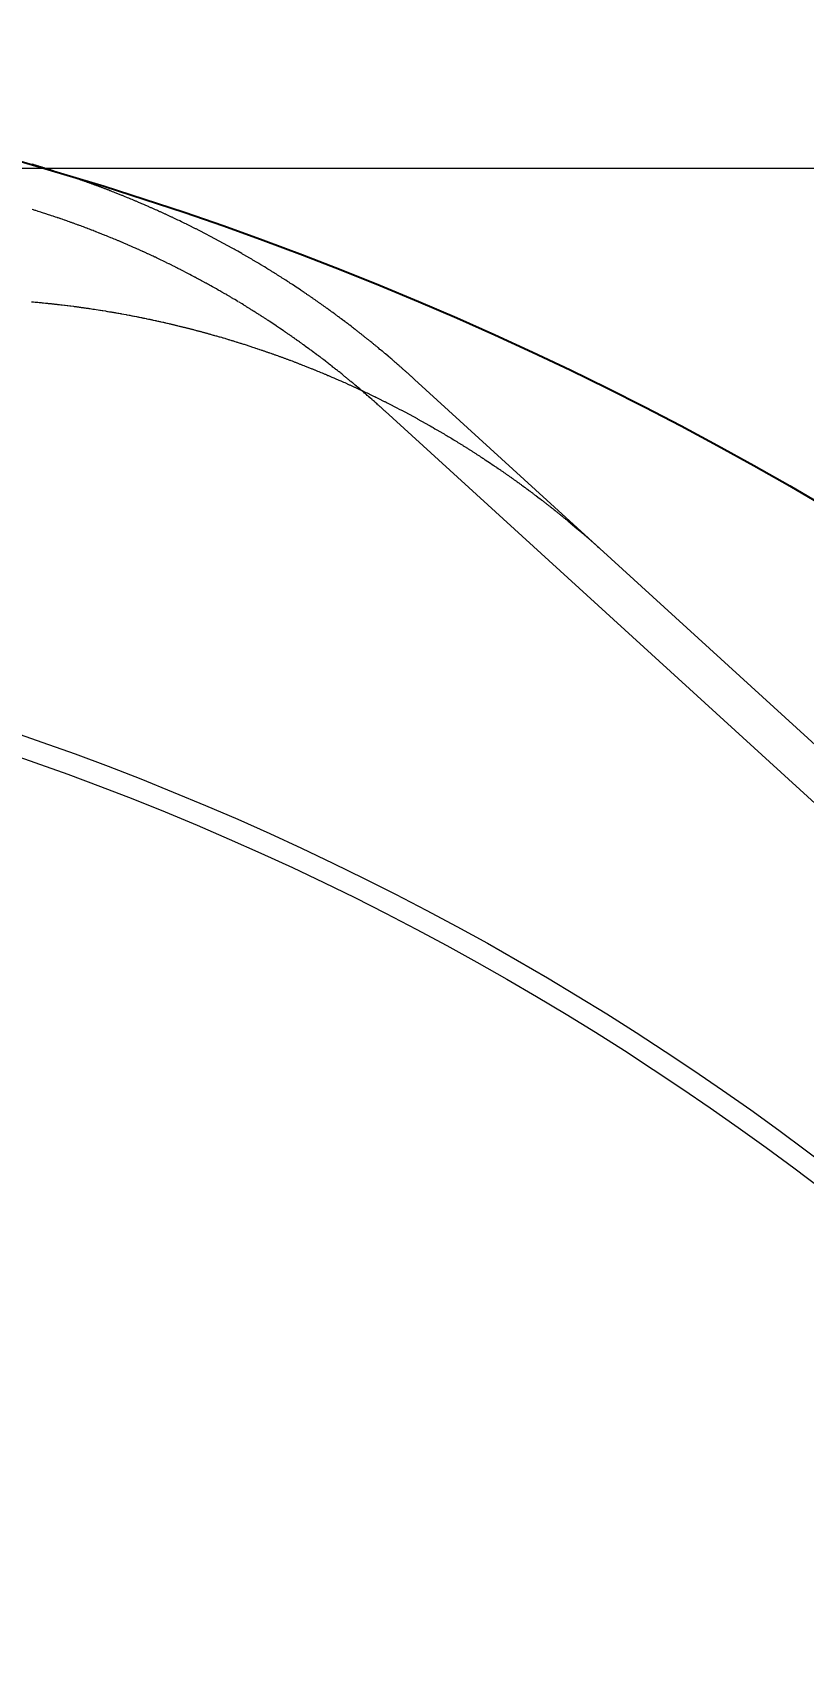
# Model space of a CAD drawing. Header units: millimetres. Extents: x 1403 to 2381, y 158 to 387.
# Drawn here: x 2276.76 to 2280.32, y 289.68 to 297.17 of the extents above; entities that cross this region are included whole.
import ezdxf
from ezdxf.lldxf.tags import DXFTag

# ---------------------------------------------------------------- set-up
doc = ezdxf.new("R2010")
doc.units = ezdxf.units.MM
doc.layers.get('0').update_dxf_attribs({"lineweight": 5})
doc.layers.get('Defpoints').update_dxf_attribs({"lineweight": 5})
doc.layers.add('COVER LENS', color=6, linetype='Continuous')
for name, color, linetype, lineweight in [('DIM', 3, 'Continuous', 5), ('Encap', 210, 'Continuous', 5), ('ITO', 2, 'Continuous', 5), ('lens', 6, 'Continuous', 13)]:
    doc.layers.add(name, color=color, linetype=linetype, lineweight=lineweight)
doc.styles.add('RD', font='ROMAND.shx', dxfattribs={"width": 0.8})
tags = doc.linetypes.add('CENTER', pattern=[0.6, 0.375, -0.075, 0.075, -0.075]).pattern_tags.tags
tags[10:11] = [DXFTag(74, 4), DXFTag(75, 0), DXFTag(340, '0'), DXFTag(46, 1.0), DXFTag(50, 0.0), DXFTag(44, 0.0), DXFTag(45, 0.0)]
tags[8:9] = [DXFTag(74, 4), DXFTag(75, 0), DXFTag(340, '0'), DXFTag(46, 1.0), DXFTag(50, 0.0), DXFTag(44, 0.0), DXFTag(45, 0.0)]
tags[6:7] = [DXFTag(74, 4), DXFTag(75, 0), DXFTag(340, '0'), DXFTag(46, 1.0), DXFTag(50, 0.0), DXFTag(44, 0.0), DXFTag(45, 0.0)]
tags[4:5] = [DXFTag(74, 4), DXFTag(75, 0), DXFTag(340, '0'), DXFTag(46, 1.0), DXFTag(50, 0.0), DXFTag(44, 0.0), DXFTag(45, 0.0)]
doc.dimstyles.new('DIM', dxfattribs={"dimtxt": 1.5, "dimasz": 0.8, "dimexe": 0, "dimexo": 0.5, "dimgap": 0.11, "dimtad": 0, "dimzin": 1, "dimdsep": 46, "dimtxsty": 'RD', "dimcen": 0, "dimclrd": 256, "dimclre": 256, "dimclrt": 256, "dimadec": 0, "dimazin": 0, "dimtm": 1e-09, "dimtfac": 1, "dimtofl": 0, "dimtmove": 0, "dimatfit": 3, "dimfxl": 1, "dimlwe": -1, "dimarcsym": 0})

# ---------------------------------------------------------------- blocks, each defined once
blk = doc.blocks.new('R104A3M-001-PNL-V01-C')
at = {"layer": 'Encap', "linetype": 'Continuous', "lineweight": 5}
blk.add_lwpolyline([(269.311, 329.9689), (269.3174, 329.9683), (269.3207, 329.9681), (269.3271, 329.9675), (269.3304, 329.9672), (269.3368, 329.9666), (269.3401, 329.9663), (269.3465, 329.9657), (269.3498, 329.9654), (269.3562, 329.9648), (269.3595, 329.9645), (269.3627, 329.9641), (269.366, 329.9638), (269.3756, 329.9629), (269.3789, 329.9625), (269.3853, 329.9619), (269.3886, 329.9615), (269.395, 329.9609), (269.3983, 329.9605), (269.4015, 329.9602), (269.4047, 329.9598), (269.408, 329.9595), (269.4112, 329.9591), (269.4144, 329.9588), (269.4177, 329.9584), (269.4209, 329.9581), (269.4241, 329.9577), (269.4273, 329.9574), (269.4306, 329.957), (269.4338, 329.9566), (269.437, 329.9563), (269.4403, 329.9559), (269.4467, 329.9551), (269.4499, 329.9548), (269.4532, 329.9544), (269.4628, 329.9532), (269.4661, 329.9528), (269.4757, 329.9516), (269.479, 329.9512), (269.4886, 329.95), (269.4919, 329.9496), (269.5047, 329.948), (269.508, 329.9476), (269.5112, 329.9471), (269.5176, 329.9463), (269.5209, 329.9458), (269.5273, 329.945), (269.5305, 329.9445), (269.5337, 329.9441), (269.537, 329.9437), (269.5402, 329.9432), (269.5434, 329.9428), (269.5466, 329.9423), (269.5498, 329.9419), (269.553, 329.9414), (269.5563, 329.941), (269.5595, 329.9405), (269.5627, 329.9401), (269.5691, 329.9391), (269.5723, 329.9387), (269.5756, 329.9382), (269.5788, 329.9377), (269.582, 329.9373), (269.5948, 329.9353), (269.598, 329.9349), (269.6013, 329.9344), (269.6269, 329.9304), (269.6302, 329.9299), (269.6366, 329.9289), (269.6398, 329.9283), (269.6526, 329.9263), (269.6558, 329.9257), (269.6622, 329.9247), (269.6654, 329.9241), (269.6718, 329.9231), (269.675, 329.9225), (269.6782, 329.922), (269.6814, 329.9214), (269.6847, 329.9209), (269.6879, 329.9203), (269.6911, 329.9198), (269.6943, 329.9192), (269.6975, 329.9187), (269.7007, 329.9181), (269.7039, 329.9176), (269.7103, 329.9164), (269.7135, 329.9159), (269.7199, 329.9147), (269.723, 329.9141), (269.7262, 329.9136), (269.7486, 329.9094), (269.7518, 329.9089), (269.7614, 329.9071), (269.7646, 329.9064), (269.7742, 329.9046), (269.7773, 329.904), (269.7837, 329.9028), (269.7869, 329.9021), (269.7965, 329.9003), (269.7997, 329.8996), (269.8029, 329.899), (269.806, 329.8984), (269.8092, 329.8977), (269.8156, 329.8965), (269.8188, 329.8958), (269.822, 329.8952), (269.8251, 329.8945), (269.8283, 329.8939), (269.8315, 329.8932), (269.8347, 329.8926), (269.8411, 329.8912), (269.8442, 329.8906), (269.8506, 329.8892), (269.8538, 329.8886), (269.857, 329.8879), (269.8601, 329.8872), (269.8633, 329.8865), (269.8665, 329.8859), (269.8697, 329.8852), (269.8728, 329.8845), (269.8824, 329.8824), (269.8855, 329.8817), (269.8887, 329.8811), (269.8951, 329.8797), (269.8982, 329.879), (269.9014, 329.8782), (269.9046, 329.8775), (269.9077, 329.8768), (269.9173, 329.8747), (269.9204, 329.874), (269.9236, 329.8733), (269.9268, 329.8725), (269.9299, 329.8718), (269.9363, 329.8704), (269.9394, 329.8696), (269.9458, 329.8682), (269.9489, 329.8674), (269.9521, 329.8667), (269.9552, 329.8659), (269.9584, 329.8652), (269.9616, 329.8644), (269.9647, 329.8637), (269.9679, 329.8629), (269.9711, 329.8622), (269.9742, 329.8614), (269.9774, 329.8607), (269.9805, 329.8599), (269.9837, 329.8591), (269.9868, 329.8584), (269.9932, 329.8568), (269.9963, 329.8561), (269.9995, 329.8553), (270.0026, 329.8545), (270.0058, 329.8537), (270.0089, 329.853), (270.0121, 329.8522), (270.0152, 329.8514), (270.0184, 329.8506), (270.0215, 329.8498), (270.0247, 329.849), (270.0278, 329.8482), (270.031, 329.8474), (270.0341, 329.8466), (270.0373, 329.8458), (270.0404, 329.845), (270.0436, 329.8442), (270.0467, 329.8434), (270.0499, 329.8426), (270.053, 329.8418), (270.0562, 329.841), (270.0593, 329.8401), (270.0625, 329.8393), (270.0687, 329.8377), (270.0719, 329.8368), (270.075, 329.836), (270.0782, 329.8352), (270.0813, 329.8343), (270.0844, 329.8335), (270.0876, 329.8327), (270.0907, 329.8318), (270.0939, 329.831), (270.097, 329.8301), (270.1001, 329.8293), (270.1033, 329.8284), (270.1064, 329.8276), (270.1095, 329.8267), (270.1127, 329.8259), (270.1158, 329.825), (270.1189, 329.8242), (270.1221, 329.8233), (270.1252, 329.8224), (270.1283, 329.8216), (270.1315, 329.8207), (270.1346, 329.8198), (270.1377, 329.819), (270.1409, 329.8181), (270.1502, 329.8154), (270.1534, 329.8145), (270.1565, 329.8137), (270.1627, 329.8119), (270.1659, 329.811), (270.1783, 329.8074), (270.1815, 329.8065), (270.1877, 329.8047), (270.1908, 329.8037), (270.1939, 329.8028), (270.1971, 329.8019), (270.2033, 329.8001), (270.2064, 329.7991), (270.2157, 329.7964), (270.2189, 329.7954), (270.222, 329.7945), (270.2251, 329.7935), (270.2313, 329.7917), (270.2344, 329.7907), (270.2375, 329.7898), (270.2406, 329.7888), (270.2437, 329.7879), (270.2468, 329.7869), (270.2499, 329.786), (270.2561, 329.784), (270.2592, 329.7831), (270.2623, 329.7821), (270.2655, 329.7812), (270.2748, 329.7782), (270.2779, 329.7773), (270.2809, 329.7763), (270.2902, 329.7733), (270.2933, 329.7724), (270.3243, 329.7624), (270.3273, 329.7613), (270.3428, 329.7563), (270.3458, 329.7552), (270.352, 329.7532), (270.3551, 329.7521), (270.3613, 329.7501), (270.3643, 329.749), (270.3705, 329.747), (270.3736, 329.7459), (270.3766, 329.7449), (270.3797, 329.7438), (270.3828, 329.7428), (270.3859, 329.7417), (270.3889, 329.7407), (270.3951, 329.7385), (270.3981, 329.7375), (270.4043, 329.7353), (270.4074, 329.7343), (270.4104, 329.7332), (270.4166, 329.731), (270.4196, 329.73), (270.4227, 329.7289), (270.4257, 329.7278), (270.4319, 329.7256), (270.4349, 329.7245), (270.438, 329.7235), (270.441, 329.7224), (270.4472, 329.7202), (270.4502, 329.7191), (270.4533, 329.718), (270.4563, 329.7169), (270.4594, 329.7158), (270.4624, 329.7146), (270.4655, 329.7135), (270.4685, 329.7124), (270.4716, 329.7113), (270.4746, 329.7102), (270.4777, 329.7091), (270.4807, 329.7079), (270.4838, 329.7068), (270.4868, 329.7057), (270.4899, 329.7046), (270.4929, 329.7034), (270.496, 329.7023), (270.499, 329.7012), (270.5021, 329.7), (270.5051, 329.6989), (270.5082, 329.6977), (270.5142, 329.6955), (270.5173, 329.6943), (270.5203, 329.6932), (270.5233, 329.692), (270.5264, 329.6908), (270.5294, 329.6897), (270.5325, 329.6885), (270.5355, 329.6874), (270.5385, 329.6862), (270.5416, 329.685), (270.5446, 329.6839), (270.5506, 329.6815), (270.5537, 329.6803), (270.5567, 329.6792), (270.5597, 329.678), (270.5628, 329.6768), (270.5688, 329.6744), (270.5718, 329.6733), (270.5749, 329.6721), (270.5869, 329.6673), (270.59, 329.6661), (270.602, 329.6613), (270.605, 329.66), (270.6081, 329.6588), (270.6171, 329.6552), (270.6201, 329.6539), (270.6291, 329.6503), (270.6321, 329.649), (270.6381, 329.6466), (270.6411, 329.6453), (270.6441, 329.6441), (270.6471, 329.6428), (270.6531, 329.6404), (270.6561, 329.6391), (270.6591, 329.6379), (270.6651, 329.6353), (270.6681, 329.6341), (270.6711, 329.6328), (270.6741, 329.6316), (270.6801, 329.629), (270.6831, 329.6278), (270.6921, 329.6239), (270.6951, 329.6227), (270.698, 329.6214), (270.707, 329.6175), (270.71, 329.6163), (270.713, 329.615), (270.7159, 329.6137), (270.7279, 329.6085), (270.7308, 329.6072), (270.7398, 329.6033), (270.7427, 329.6019), (270.7487, 329.5993), (270.7516, 329.598), (270.7576, 329.5954), (270.7605, 329.594), (270.7665, 329.5914), (270.7694, 329.59), (270.7754, 329.5874), (270.7783, 329.586), (270.7813, 329.5847), (270.7842, 329.5834), (270.7872, 329.582), (270.7902, 329.5807), (270.7931, 329.5793), (270.7961, 329.578), (270.799, 329.5766), (270.802, 329.5753), (270.8049, 329.5739), (270.8079, 329.5726), (270.8108, 329.5712), (270.8138, 329.5698), (270.8167, 329.5685), (270.8197, 329.5671), (270.8226, 329.5657), (270.8256, 329.5644), (270.8285, 329.563), (270.8315, 329.5616), (270.8344, 329.5602), (270.8373, 329.5589), (270.8403, 329.5575), (270.8432, 329.5561), (270.8462, 329.5547), (270.852, 329.5519), (270.855, 329.5505), (270.8608, 329.5477), (270.8638, 329.5463), (270.8696, 329.5435), (270.8726, 329.5421), (270.8813, 329.5379), (270.8843, 329.5365), (270.8901, 329.5337), (270.893, 329.5322), (270.896, 329.5308), (270.9018, 329.528), (270.9047, 329.5265), (270.9076, 329.5251), (270.9106, 329.5237), (270.9135, 329.5222), (270.9193, 329.5194), (270.9222, 329.5179), (270.9251, 329.5165), (270.928, 329.515), (270.9309, 329.5136), (270.9338, 329.5121), (270.9367, 329.5107), (270.9397, 329.5092), (270.9426, 329.5078), (270.9455, 329.5063), (270.9484, 329.5049), (270.9542, 329.5019), (270.9571, 329.5005), (270.9658, 329.496), (270.9687, 329.4946), (270.9715, 329.4931), (270.9773, 329.4901), (270.9802, 329.4887), (270.9947, 329.4812), (270.9975, 329.4797), (271.0091, 329.4737), (271.0119, 329.4722), (271.0235, 329.4662), (271.0263, 329.4646), (271.0321, 329.4616), (271.0349, 329.4601), (271.0378, 329.4586), (271.0407, 329.457), (271.0435, 329.4555), (271.0464, 329.454), (271.0493, 329.4524), (271.0521, 329.4509), (271.055, 329.4494), (271.0579, 329.4478), (271.0607, 329.4463), (271.0636, 329.4447), (271.0664, 329.4432), (271.0693, 329.4417), (271.0722, 329.4401), (271.075, 329.4386), (271.0779, 329.437), (271.0807, 329.4354), (271.0836, 329.4339), (271.0864, 329.4323), (271.0893, 329.4308), (271.0921, 329.4292), (271.095, 329.4276), (271.0978, 329.4261), (271.1006, 329.4245), (271.1035, 329.4229), (271.1063, 329.4213), (271.1092, 329.4198), (271.112, 329.4182), (271.1149, 329.4166), (271.1205, 329.4134), (271.1234, 329.4119), (271.129, 329.4087), (271.1319, 329.4071), (271.1375, 329.4039), (271.1404, 329.4023), (271.1488, 329.3975), (271.1517, 329.3959), (271.1601, 329.3911), (271.1629, 329.3894), (271.1658, 329.3878), (271.1742, 329.383), (271.177, 329.3813), (271.1826, 329.3781), (271.1854, 329.3764), (271.1883, 329.3748), (271.1911, 329.3732), (271.1939, 329.3715), (271.1995, 329.3683), (271.2023, 329.3666), (271.2051, 329.365), (271.2079, 329.3633), (271.2107, 329.3617), (271.2135, 329.36), (271.2163, 329.3584), (271.2191, 329.3567), (271.2219, 329.3551), (271.2275, 329.3517), (271.2302, 329.3501), (271.2358, 329.3467), (271.2386, 329.3451), (271.247, 329.34), (271.2497, 329.3384), (271.2609, 329.3316), (271.2636, 329.33), (271.272, 329.3249), (271.2747, 329.3232), (271.2803, 329.3198), (271.283, 329.3181), (271.2886, 329.3147), (271.2913, 329.313), (271.2941, 329.3113), (271.2969, 329.3095), (271.2996, 329.3078), (271.3024, 329.3061), (271.3051, 329.3044), (271.3107, 329.301), (271.3134, 329.2992), (271.3162, 329.2975), (271.3189, 329.2958), (271.3217, 329.2941), (271.3244, 329.2923), (271.3272, 329.2906), (271.3299, 329.2889), (271.3326, 329.2871), (271.3354, 329.2854), (271.3381, 329.2836), (271.3409, 329.2819), (271.3436, 329.2801), (271.3464, 329.2784), (271.3491, 329.2766), (271.3518, 329.2749), (271.3546, 329.2731), (271.3573, 329.2714), (271.36, 329.2696), (271.3628, 329.2679), (271.3682, 329.2643), (271.371, 329.2626), (271.3764, 329.259), (271.3791, 329.2573), (271.3818, 329.2555), (271.3846, 329.2537), (271.3873, 329.2519), (271.39, 329.2502), (271.3954, 329.2466), (271.3982, 329.2448), (271.4036, 329.2412), (271.4063, 329.2395), (271.4306, 329.2233), (271.4333, 329.2214), (271.4468, 329.2124), (271.4495, 329.2105), (271.4576, 329.2051), (271.4602, 329.2032), (271.4656, 329.1996), (271.4683, 329.1977), (271.471, 329.1959), (271.4736, 329.1941), (271.4763, 329.1922), (271.479, 329.1904), (271.4817, 329.1885), (271.4843, 329.1867), (271.487, 329.1848), (271.4897, 329.183), (271.4924, 329.1811), (271.495, 329.1793), (271.4977, 329.1774), (271.5004, 329.1756), (271.503, 329.1737), (271.5057, 329.1718), (271.5083, 329.17), (271.5137, 329.1662), (271.5163, 329.1644), (271.519, 329.1625), (271.5216, 329.1606), (271.5243, 329.1587), (271.5269, 329.1569), (271.5296, 329.155), (271.5322, 329.1531), (271.5349, 329.1512), (271.5375, 329.1493), (271.5402, 329.1474), (271.5428, 329.1456), (271.5454, 329.1437), (271.5481, 329.1418), (271.5507, 329.1399), (271.5534, 329.138), (271.5586, 329.1342), (271.5613, 329.1323), (271.5665, 329.1285), (271.5692, 329.1266), (271.5718, 329.1247), (271.5744, 329.1227), (271.577, 329.1208), (271.5797, 329.1189), (271.5875, 329.1132), (271.5902, 329.1112), (271.5954, 329.1074), (271.598, 329.1054), (271.6032, 329.1016), (271.6058, 329.0996), (271.611, 329.0958), (271.6137, 329.0938), (271.6163, 329.0919), (271.6189, 329.0899), (271.6241, 329.0861), (271.6267, 329.0841), (271.6293, 329.0822), (271.6345, 329.0782), (271.637, 329.0763), (271.6396, 329.0743), (271.6422, 329.0724), (271.6474, 329.0684), (271.65, 329.0665), (271.6552, 329.0625), (271.6577, 329.0606), (271.6655, 329.0546), (271.6681, 329.0527), (271.6706, 329.0507), (271.6758, 329.0467), (271.6783, 329.0447), (271.6835, 329.0407), (271.686, 329.0387), (271.6886, 329.0367), (271.6912, 329.0348), (271.6937, 329.0328), (271.6989, 329.0288), (271.7014, 329.0267), (271.704, 329.0247), (271.7065, 329.0227), (271.7091, 329.0207), (271.7116, 329.0187), (271.7142, 329.0167), (271.7167, 329.0147), (271.7193, 329.0127), (271.7218, 329.0106), (271.7244, 329.0086), (271.7294, 329.0046), (271.732, 329.0026), (271.7345, 329.0005), (271.7371, 328.9985), (271.7396, 328.9965), (271.7421, 328.9944), (271.7447, 328.9924), (271.7472, 328.9904), (271.7497, 328.9883), (271.7523, 328.9863), (271.7548, 328.9842), (271.7598, 328.9802), (271.7624, 328.9781), (271.7649, 328.9761), (271.7674, 328.974), (271.7699, 328.972), (271.7749, 328.9678), (271.7775, 328.9658), (271.78, 328.9637), (271.7825, 328.9617), (271.7875, 328.9575), (271.79, 328.9555), (271.7975, 328.9492), (271.8, 328.9472), (271.8075, 328.9409), (271.81, 328.9389), (271.82, 328.9305), (271.8224, 328.9284), (271.8349, 328.9179), (271.8373, 328.9158), (271.8448, 328.9095), (271.8472, 328.9074), (271.8522, 328.9032), (271.8546, 328.9011), (271.8571, 328.8989), (271.8596, 328.8968), (271.862, 328.8947), (271.8645, 328.8926), (271.8669, 328.8905), (271.8694, 328.8883), (271.8719, 328.8862), (271.8743, 328.8841), (271.8768, 328.882), (271.8792, 328.8798), (271.8817, 328.8777), (271.8841, 328.8756), (271.8866, 328.8734), (271.889, 328.8713), (271.8914, 328.8691), (271.8939, 328.867), (271.8963, 328.8648), (271.8988, 328.8627), (271.9012, 328.8606), (271.9036, 328.8584), (271.9061, 328.8563), (271.9109, 328.8519), (271.9134, 328.8498), (271.9158, 328.8476), (271.9182, 328.8455), (271.9207, 328.8433), (271.9231, 328.8411), (271.9255, 328.839), (271.9303, 328.8346), (271.9328, 328.8325), (271.94, 328.8259)], dxfattribs=at)
at = {"layer": 'Encap', "linetype": 'CENTER', "lineweight": 5}
blk.add_circle((264.9483, 315.4122), 13.175, dxfattribs=at)
at = {"layer": 'ITO', "linetype": 'Continuous', "lineweight": 5}
blk.add_lwpolyline([(274.8005, 326.2178), (271.0795, 329.6107), (271.0771, 329.6129), (271.0747, 329.615), (271.0651, 329.6238), (271.0627, 329.6259), (271.0555, 329.6325), (271.053, 329.6346), (271.0482, 329.639), (271.0458, 329.6411), (271.0434, 329.6433), (271.0409, 329.6455), (271.0385, 329.6476), (271.0361, 329.6498), (271.0336, 329.6519), (271.0288, 329.6563), (271.0263, 329.6584), (271.0239, 329.6606), (271.0215, 329.6627), (271.019, 329.6648), (271.0166, 329.667), (271.0141, 329.6691), (271.0117, 329.6713), (271.0093, 329.6734), (271.0068, 329.6756), (271.0044, 329.6777), (271.0019, 329.6798), (270.9995, 329.682), (270.997, 329.6841), (270.9946, 329.6862), (270.9921, 329.6883), (270.9896, 329.6905), (270.9872, 329.6926), (270.9847, 329.6947), (270.9823, 329.6968), (270.9798, 329.6989), (270.9773, 329.7011), (270.9749, 329.7032), (270.9699, 329.7074), (270.9675, 329.7095), (270.96, 329.7158), (270.9576, 329.7179), (270.9451, 329.7284), (270.9427, 329.7305), (270.9327, 329.7389), (270.9302, 329.7409), (270.9227, 329.7472), (270.9202, 329.7492), (270.9127, 329.7555), (270.9102, 329.7575), (270.9052, 329.7617), (270.9027, 329.7637), (270.9002, 329.7658), (270.8976, 329.7678), (270.8926, 329.772), (270.8901, 329.774), (270.8876, 329.7761), (270.8851, 329.7781), (270.8825, 329.7802), (270.8775, 329.7842), (270.875, 329.7863), (270.8724, 329.7883), (270.8699, 329.7904), (270.8674, 329.7924), (270.8648, 329.7944), (270.8623, 329.7965), (270.8598, 329.7985), (270.8572, 329.8005), (270.8547, 329.8026), (270.8521, 329.8046), (270.8471, 329.8086), (270.8445, 329.8106), (270.842, 329.8127), (270.8394, 329.8147), (270.8369, 329.8167), (270.8343, 329.8187), (270.8318, 329.8207), (270.8292, 329.8227), (270.8267, 329.8247), (270.8241, 329.8267), (270.8216, 329.8288), (270.8164, 329.8328), (270.8139, 329.8348), (270.8113, 329.8367), (270.8087, 329.8387), (270.8062, 329.8407), (270.801, 329.8447), (270.7985, 329.8467), (270.7933, 329.8507), (270.7908, 329.8527), (270.7882, 329.8546), (270.7804, 329.8606), (270.7779, 329.8625), (270.7727, 329.8665), (270.7701, 329.8684), (270.7649, 329.8724), (270.7623, 329.8743), (270.7597, 329.8763), (270.7572, 329.8782), (270.752, 329.8822), (270.7494, 329.8841), (270.7468, 329.8861), (270.7416, 329.8899), (270.739, 329.8919), (270.7364, 329.8938), (270.7337, 329.8958), (270.7285, 329.8996), (270.7259, 329.9016), (270.7207, 329.9054), (270.7181, 329.9074), (270.7129, 329.9112), (270.7102, 329.9132), (270.7024, 329.9189), (270.6997, 329.9208), (270.6971, 329.9227), (270.6945, 329.9247), (270.6919, 329.9266), (270.6892, 329.9285), (270.684, 329.9323), (270.6813, 329.9342), (270.6761, 329.938), (270.6734, 329.9399), (270.6708, 329.9418), (270.6681, 329.9437), (270.6655, 329.9456), (270.6629, 329.9474), (270.6602, 329.9493), (270.6576, 329.9512), (270.6549, 329.9531), (270.6523, 329.955), (270.6496, 329.9569), (270.647, 329.9587), (270.6443, 329.9606), (270.6417, 329.9625), (270.639, 329.9644), (270.6364, 329.9662), (270.631, 329.97), (270.6284, 329.9718), (270.6257, 329.9737), (270.6231, 329.9756), (270.6204, 329.9774), (270.6177, 329.9793), (270.6151, 329.9811), (270.6124, 329.983), (270.6097, 329.9848), (270.607, 329.9867), (270.6044, 329.9885), (270.6017, 329.9904), (270.599, 329.9922), (270.5963, 329.9941), (270.5937, 329.9959), (270.591, 329.9977), (270.5883, 329.9996), (270.5829, 330.0032), (270.5803, 330.0051), (270.5722, 330.0105), (270.5695, 330.0124), (270.556, 330.0214), (270.5533, 330.0233), (270.529, 330.0395), (270.5263, 330.0412), (270.5209, 330.0448), (270.5181, 330.0466), (270.5127, 330.0502), (270.51, 330.0519), (270.5073, 330.0537), (270.5045, 330.0555), (270.5018, 330.0573), (270.4991, 330.059), (270.4937, 330.0626), (270.4909, 330.0643), (270.4855, 330.0679), (270.4827, 330.0696), (270.48, 330.0714), (270.4773, 330.0731), (270.4745, 330.0749), (270.4718, 330.0766), (270.4691, 330.0784), (270.4663, 330.0801), (270.4636, 330.0819), (270.4608, 330.0836), (270.4581, 330.0854), (270.4553, 330.0871), (270.4526, 330.0889), (270.4499, 330.0906), (270.4471, 330.0923), (270.4444, 330.0941), (270.4416, 330.0958), (270.4389, 330.0975), (270.4361, 330.0992), (270.4334, 330.101), (270.4278, 330.1044), (270.4251, 330.1061), (270.4223, 330.1078), (270.4196, 330.1095), (270.4168, 330.1113), (270.414, 330.113), (270.4113, 330.1147), (270.4057, 330.1181), (270.403, 330.1198), (270.3974, 330.1232), (270.3947, 330.1249), (270.3863, 330.13), (270.3836, 330.1316), (270.3724, 330.1384), (270.3697, 330.14), (270.3613, 330.1451), (270.3585, 330.1467), (270.3529, 330.1501), (270.3502, 330.1517), (270.3446, 330.1551), (270.3418, 330.1567), (270.339, 330.1584), (270.3362, 330.16), (270.3334, 330.1617), (270.3306, 330.1633), (270.3278, 330.165), (270.325, 330.1666), (270.3222, 330.1683), (270.3166, 330.1715), (270.3138, 330.1732), (270.311, 330.1748), (270.3081, 330.1764), (270.3053, 330.1781), (270.2997, 330.1813), (270.2969, 330.183), (270.2885, 330.1878), (270.2856, 330.1894), (270.2828, 330.1911), (270.2744, 330.1959), (270.2715, 330.1975), (270.2631, 330.2023), (270.2602, 330.2039), (270.2546, 330.2071), (270.2517, 330.2087), (270.2461, 330.2119), (270.2432, 330.2134), (270.2376, 330.2166), (270.2347, 330.2182), (270.2319, 330.2198), (270.229, 330.2213), (270.2262, 330.2229), (270.2233, 330.2245), (270.2205, 330.2261), (270.2177, 330.2276), (270.2148, 330.2292), (270.212, 330.2308), (270.2091, 330.2323), (270.2063, 330.2339), (270.2034, 330.2354), (270.2006, 330.237), (270.1977, 330.2386), (270.1949, 330.2401), (270.192, 330.2417), (270.1891, 330.2432), (270.1863, 330.2447), (270.1834, 330.2463), (270.1806, 330.2478), (270.1777, 330.2494), (270.1748, 330.2509), (270.172, 330.2524), (270.1691, 330.254), (270.1662, 330.2555), (270.1634, 330.257), (270.1605, 330.2586), (270.1576, 330.2601), (270.1548, 330.2616), (270.149, 330.2646), (270.1462, 330.2662), (270.1346, 330.2722), (270.1318, 330.2737), (270.1202, 330.2797), (270.1174, 330.2812), (270.1029, 330.2887), (270.1, 330.2901), (270.0942, 330.2931), (270.0914, 330.2946), (270.0885, 330.296), (270.0798, 330.3005), (270.0769, 330.3019), (270.0711, 330.3049), (270.0682, 330.3063), (270.0653, 330.3078), (270.0624, 330.3092), (270.0594, 330.3107), (270.0565, 330.3121), (270.0536, 330.3136), (270.0507, 330.315), (270.0478, 330.3165), (270.0449, 330.3179), (270.042, 330.3194), (270.0362, 330.3222), (270.0333, 330.3237), (270.0303, 330.3251), (270.0274, 330.3265), (270.0245, 330.328), (270.0187, 330.3308), (270.0157, 330.3322), (270.0128, 330.3337), (270.007, 330.3365), (270.004, 330.3379), (269.9953, 330.3421), (269.9923, 330.3435), (269.9865, 330.3463), (269.9835, 330.3477), (269.9777, 330.3505), (269.9747, 330.3519), (269.9689, 330.3547), (269.9659, 330.3561), (269.963, 330.3575), (269.96, 330.3589), (269.9571, 330.3602), (269.9542, 330.3616), (269.9512, 330.363), (269.9483, 330.3644), (269.9453, 330.3657), (269.9424, 330.3671), (269.9394, 330.3685), (269.9365, 330.3698), (269.9335, 330.3712), (269.9306, 330.3726), (269.9276, 330.3739), (269.9247, 330.3753), (269.9217, 330.3766), (269.9188, 330.378), (269.9158, 330.3793), (269.9129, 330.3807), (269.9099, 330.382), (269.9069, 330.3834), (269.904, 330.3847), (269.901, 330.386), (269.8981, 330.3874), (269.8921, 330.39), (269.8892, 330.3914), (269.8832, 330.394), (269.8803, 330.3954), (269.8743, 330.398), (269.8714, 330.3993), (269.8654, 330.4019), (269.8625, 330.4033), (269.8535, 330.4072), (269.8506, 330.4085), (269.8386, 330.4137), (269.8357, 330.415), (269.8327, 330.4163), (269.8297, 330.4175), (269.8207, 330.4214), (269.8178, 330.4227), (269.8148, 330.4239), (269.8058, 330.4278), (269.8028, 330.429), (269.7968, 330.4316), (269.7938, 330.4328), (269.7908, 330.4341), (269.7878, 330.4353), (269.7818, 330.4379), (269.7788, 330.4391), (269.7758, 330.4404), (269.7698, 330.4428), (269.7668, 330.4441), (269.7638, 330.4453), (269.7608, 330.4466), (269.7548, 330.449), (269.7518, 330.4503), (269.7428, 330.4539), (269.7398, 330.4552), (269.7308, 330.4588), (269.7277, 330.46), (269.7247, 330.4613), (269.7127, 330.4661), (269.7096, 330.4673), (269.6976, 330.4721), (269.6945, 330.4733), (269.6915, 330.4744), (269.6855, 330.4768), (269.6824, 330.478), (269.6794, 330.4792), (269.6764, 330.4803), (269.6733, 330.4815), (269.6673, 330.4839), (269.6643, 330.485), (269.6612, 330.4862), (269.6582, 330.4874), (269.6552, 330.4885), (269.6521, 330.4897), (269.6491, 330.4908), (269.646, 330.492), (269.643, 330.4932), (269.64, 330.4943), (269.6369, 330.4955), (269.6309, 330.4977), (269.6278, 330.4989), (269.6248, 330.5), (269.6217, 330.5012), (269.6187, 330.5023), (269.6156, 330.5034), (269.6126, 330.5046), (269.6095, 330.5057), (269.6065, 330.5068), (269.6034, 330.5079), (269.6004, 330.5091), (269.5973, 330.5102), (269.5943, 330.5113), (269.5912, 330.5124), (269.5882, 330.5135), (269.5851, 330.5146), (269.5821, 330.5158), (269.579, 330.5169), (269.576, 330.518), (269.5729, 330.5191), (269.5699, 330.5202), (269.5637, 330.5224), (269.5607, 330.5235), (269.5576, 330.5245), (269.5546, 330.5256), (269.5484, 330.5278), (269.5454, 330.5289), (269.5423, 330.53), (269.5393, 330.531), (269.5331, 330.5332), (269.5301, 330.5343), (269.527, 330.5353), (269.5208, 330.5375), (269.5178, 330.5385), (269.5116, 330.5407), (269.5086, 330.5417), (269.5055, 330.5428), (269.5024, 330.5438), (269.4993, 330.5449), (269.4963, 330.5459), (269.4932, 330.547), (269.487, 330.549), (269.484, 330.5501), (269.4778, 330.5521), (269.4747, 330.5532), (269.4685, 330.5552), (269.4655, 330.5563), (269.45, 330.5613), (269.447, 330.5624), (269.416, 330.5724), (269.4129, 330.5733), (269.4036, 330.5763), (269.4006, 330.5773), (269.3975, 330.5782), (269.3882, 330.5812), (269.385, 330.5821), (269.3819, 330.5831), (269.3788, 330.584), (269.3726, 330.586), (269.3695, 330.5869), (269.3664, 330.5879), (269.3633, 330.5888), (269.3602, 330.5898), (269.3571, 330.5907), (269.354, 330.5917), (269.3478, 330.5935), (269.3447, 330.5945), (269.3416, 330.5954), (269.3384, 330.5964), (269.3291, 330.5991), (269.326, 330.6001), (269.3198, 330.6019), (269.3166, 330.6028), (269.3135, 330.6037)], dxfattribs=at)
blk = doc.blocks.new('R104A3M-001-Fom-V01-A')
at = {"layer": 'DIM', "color": 32, "lineweight": 5}
for points in [[(5.3176, 14.5568), (5.3115, 14.5606), (5.3087, 14.5622), (5.3018, 14.5664), (5.2991, 14.568), (5.2948, 14.5706), (5.292, 14.5722), (5.2892, 14.5739), (5.2864, 14.5755), (5.2836, 14.5772), (5.2808, 14.5788), (5.278, 14.5805), (5.2752, 14.5821), (5.2724, 14.5838), (5.2668, 14.587), (5.2643, 14.5885), (5.2596, 14.5911), (5.2555, 14.5936), (5.2499, 14.5968), (5.2471, 14.5985), (5.2423, 14.6012), (5.2371, 14.6041), (5.233, 14.6066), (5.2282, 14.6093), (5.2253, 14.6109), (5.2169, 14.6157), (5.214, 14.6173), (5.2084, 14.6205), (5.2055, 14.6221), (5.2022, 14.624), (5.1993, 14.6255), (5.1914, 14.63), (5.1885, 14.6316), (5.188, 14.6319), (5.1851, 14.6334), (5.18, 14.6363), (5.1771, 14.6379), (5.1754, 14.6389), (5.1739, 14.6397), (5.1686, 14.6426), (5.1681, 14.6429), (5.1652, 14.6444), (5.1624, 14.646), (5.1595, 14.6475), (5.1544, 14.6504), (5.1539, 14.6507), (5.1511, 14.6522), (5.1495, 14.6531), (5.1477, 14.654), (5.1425, 14.6568), (5.1396, 14.6584), (5.1368, 14.6599), (5.1352, 14.6608), (5.1334, 14.6617), (5.1282, 14.6645), (5.1266, 14.6654), (5.1248, 14.6663), (5.1196, 14.6691), (5.118, 14.67), (5.1162, 14.6709), (5.1134, 14.6724), (5.1051, 14.6767), (5.1023, 14.6783), (5.0932, 14.683), (5.0904, 14.6845), (5.0788, 14.6905), (5.076, 14.692), (5.0652, 14.6976), (5.0623, 14.699), (5.0528, 14.7039), (5.0524, 14.7041), (5.0508, 14.7049), (5.0421, 14.7094), (5.0392, 14.7108), (5.0334, 14.7138), (5.0305, 14.7152), (5.0276, 14.7167), (5.0259, 14.7175), (5.0229, 14.719), (5.0188, 14.721), (5.0159, 14.7225), (5.013, 14.7239), (5.0101, 14.7254), (5.0072, 14.7268), (5.0043, 14.7283), (4.9985, 14.7311), (4.9968, 14.732), (4.9963, 14.7322), (4.9897, 14.7354), (4.9868, 14.7369), (4.9847, 14.7379), (4.9792, 14.7405), (4.9751, 14.7426), (4.973, 14.7436), (4.97, 14.745), (4.9613, 14.7492), (4.9583, 14.7506), (4.9525, 14.7534), (4.9495, 14.7548), (4.9437, 14.7576), (4.9407, 14.759), (4.9349, 14.7618), (4.9319, 14.7632), (4.929, 14.7646), (4.9285, 14.7648), (4.9244, 14.7667), (4.9202, 14.7687), (4.9172, 14.7701), (4.9168, 14.7703), (4.9138, 14.7716), (4.9084, 14.7742), (4.9079, 14.7744), (4.905, 14.7757), (4.8995, 14.7783), (4.8991, 14.7785), (4.8961, 14.7798), (4.8932, 14.7812), (4.8902, 14.7825), (4.8873, 14.7839), (4.8843, 14.7852), (4.8814, 14.7866), (4.8796, 14.7874), (4.8754, 14.7893), (4.8751, 14.7895), (4.8695, 14.7919), (4.8666, 14.7933), (4.8606, 14.7959), (4.8577, 14.7973), (4.8517, 14.7999), (4.8488, 14.8013), (4.8454, 14.8028), (4.8425, 14.8041), (4.8339, 14.8078), (4.831, 14.8092), (4.8246, 14.812), (4.8217, 14.8133), (4.8097, 14.8185), (4.8073, 14.8196), (4.8045, 14.8207), (4.7918, 14.8262), (4.7915, 14.8263), (4.7896, 14.8271), (4.7806, 14.831), (4.7776, 14.8322), (4.7716, 14.8348), (4.7686, 14.836), (4.7656, 14.8373), (4.7626, 14.8385), (4.7566, 14.8411), (4.7536, 14.8423), (4.7506, 14.8436), (4.7446, 14.846), (4.7416, 14.8473), (4.7386, 14.8485), (4.7356, 14.8498), (4.7296, 14.8522), (4.7266, 14.8535), (4.7176, 14.8571), (4.7146, 14.8584), (4.7093, 14.8605), (4.7035, 14.8627), (4.6995, 14.8645), (4.6912, 14.8678), (4.6881, 14.869), (4.6761, 14.8738), (4.6757, 14.8739), (4.6717, 14.8754), (4.664, 14.8785), (4.6609, 14.8797), (4.6596, 14.8802), (4.6576, 14.8809), (4.6518, 14.8832), (4.6475, 14.8849), (4.6455, 14.8856), (4.6397, 14.8879), (4.6384, 14.8884), (4.6364, 14.8891), (4.6333, 14.8903), (4.6303, 14.8914), (4.6245, 14.8937), (4.6232, 14.8942), (4.6212, 14.8949), (4.6181, 14.8961), (4.6121, 14.8983), (4.609, 14.8995), (4.606, 14.9006), (4.6029, 14.9018), (4.6026, 14.902), (4.5967, 14.904), (4.5937, 14.9052), (4.5934, 14.9054), (4.5904, 14.9065), (4.5845, 14.9085), (4.5815, 14.9097), (4.5812, 14.9099), (4.5782, 14.911), (4.5751, 14.9121), (4.5721, 14.9132), (4.5662, 14.9152), (4.5632, 14.9164), (4.5629, 14.9166), (4.5599, 14.9177), (4.5568, 14.9188), (4.5538, 14.9199), (4.5476, 14.9221), (4.5473, 14.9222), (4.5442, 14.9232), (4.5385, 14.9253), (4.5323, 14.9275), (4.5293, 14.9286), (4.529, 14.9287), (4.526, 14.9297), (4.517, 14.9329), (4.5167, 14.933), (4.5146, 14.9336), (4.5075, 14.9362), (4.5045, 14.9372), (4.4983, 14.9394), (4.4953, 14.9404), (4.4931, 14.9411), (4.49, 14.9421), (4.486, 14.9436), (4.483, 14.9446), (4.4808, 14.9453), (4.4736, 14.9477), (4.4706, 14.9488), (4.4654, 14.9504), (4.4623, 14.9515), (4.4551, 14.9539), (4.4521, 14.955), (4.4366, 14.96), (4.4336, 14.9611), (4.4091, 14.969), (4.406, 14.9699), (4.393, 14.9741), (4.3928, 14.9741), (4.3906, 14.9748), (4.3821, 14.9775), (4.3789, 14.9784), (4.375, 14.9797), (4.3719, 14.9806), (4.3657, 14.9826)], [(9.686, 10.6865), (5.9963, 14.0509), (5.9954, 14.0517), (5.993, 14.0538), (5.9834, 14.0626), (5.981, 14.0647), (5.9753, 14.0699), (5.9728, 14.072), (5.9665, 14.0778), (5.9641, 14.0799), (5.9615, 14.0823), (5.9607, 14.083), (5.9568, 14.0864), (5.9559, 14.0872), (5.9534, 14.0893), (5.9486, 14.0937), (5.9461, 14.0958), (5.9426, 14.099), (5.9388, 14.1022), (5.9364, 14.1044), (5.9339, 14.1065), (5.93, 14.1101), (5.9291, 14.1109), (5.9266, 14.1131), (5.9259, 14.1137), (5.9217, 14.1172), (5.9193, 14.1194), (5.9185, 14.1201), (5.9161, 14.1222), (5.9134, 14.1244), (5.9094, 14.128), (5.9087, 14.1286), (5.9062, 14.1307), (5.9038, 14.1328), (5.9011, 14.135), (5.8971, 14.1386), (5.8964, 14.1392), (5.8914, 14.1434), (5.889, 14.1455), (5.8815, 14.1518), (5.8791, 14.1539), (5.8666, 14.1644), (5.8642, 14.1665), (5.8576, 14.172), (5.8551, 14.174), (5.8476, 14.1803), (5.8451, 14.1823), (5.8376, 14.1886), (5.8351, 14.1906), (5.8301, 14.1948), (5.8276, 14.1968), (5.8266, 14.1977), (5.824, 14.1997), (5.8175, 14.2051), (5.815, 14.2071), (5.8125, 14.2092), (5.8115, 14.21), (5.8089, 14.2121), (5.8024, 14.2173), (5.8014, 14.2182), (5.7988, 14.2202), (5.7952, 14.2232), (5.7912, 14.2263), (5.7876, 14.2293), (5.7836, 14.2324), (5.7811, 14.2345), (5.7804, 14.235), (5.7754, 14.239), (5.7709, 14.2425), (5.7684, 14.2446), (5.7677, 14.2451), (5.7652, 14.2471), (5.7626, 14.2491), (5.7601, 14.2511), (5.7575, 14.2531), (5.755, 14.2551), (5.7505, 14.2586), (5.748, 14.2607), (5.7447, 14.2632), (5.7441, 14.2637), (5.743, 14.2645), (5.737, 14.2691), (5.7345, 14.2711), (5.7293, 14.2751), (5.7268, 14.2771), (5.7216, 14.2811), (5.721, 14.2816), (5.7199, 14.2824), (5.7107, 14.2895), (5.7082, 14.2914), (5.7044, 14.2943), (5.7018, 14.2962), (5.6966, 14.3002), (5.694, 14.3021), (5.69, 14.3052), (5.6875, 14.3071), (5.6837, 14.31), (5.6811, 14.3119), (5.6785, 14.3139), (5.6733, 14.3177), (5.6707, 14.3197), (5.6696, 14.3205), (5.6669, 14.3225), (5.6602, 14.3274), (5.6576, 14.3294), (5.6524, 14.3332), (5.6498, 14.3352), (5.6461, 14.3379), (5.6434, 14.3399), (5.6376, 14.3442), (5.6349, 14.3461), (5.6288, 14.3505), (5.6266, 14.3522), (5.6244, 14.3538), (5.6192, 14.3576), (5.6165, 14.3595), (5.6113, 14.3633), (5.6086, 14.3652), (5.606, 14.3671), (5.6033, 14.369), (5.6013, 14.3704), (5.6002, 14.3712), (5.5954, 14.3746), (5.5928, 14.3765), (5.5901, 14.3784), (5.5875, 14.3803), (5.5869, 14.3807), (5.5843, 14.3825), (5.5795, 14.3859), (5.5769, 14.3878), (5.5763, 14.3882), (5.5737, 14.39), (5.5683, 14.3938), (5.5657, 14.3956), (5.5609, 14.399), (5.5603, 14.3994), (5.5591, 14.4002), (5.555, 14.4031), (5.5524, 14.4049), (5.5511, 14.4058), (5.5484, 14.4076), (5.5443, 14.4105), (5.5417, 14.4123), (5.5404, 14.4132), (5.5377, 14.415), (5.5336, 14.4179), (5.533, 14.4183), (5.5297, 14.4205), (5.527, 14.4224), (5.5201, 14.427), (5.5175, 14.4289), (5.5109, 14.4333), (5.5082, 14.4352), (5.4947, 14.4442), (5.492, 14.4461), (5.472, 14.4594), (5.4693, 14.4611), (5.4631, 14.4653), (5.4603, 14.4671), (5.4557, 14.4701), (5.453, 14.4718), (5.4495, 14.4742), (5.4467, 14.476), (5.4448, 14.4772), (5.4421, 14.4789), (5.438, 14.4816), (5.4352, 14.4833), (5.4298, 14.4869), (5.427, 14.4886), (5.423, 14.4913), (5.4217, 14.4922), (5.4189, 14.494), (5.4148, 14.4965), (5.4134, 14.4974), (5.4106, 14.4991), (5.4079, 14.5009), (5.4051, 14.5026), (5.4024, 14.5044), (5.3996, 14.5061), (5.3959, 14.5086), (5.3914, 14.5113), (5.3887, 14.5131), (5.3881, 14.5135), (5.3854, 14.5152), (5.3804, 14.5182), (5.3777, 14.52), (5.3743, 14.5221), (5.3716, 14.5238), (5.3688, 14.5255), (5.364, 14.5286), (5.3625, 14.5295), (5.3605, 14.5307), (5.3578, 14.5324), (5.3522, 14.5358), (5.3495, 14.5375), (5.3439, 14.5409), (5.3412, 14.5426), (5.3352, 14.5463), (5.3325, 14.5479), (5.3213, 14.5547), (5.3195, 14.5557)]]:
    blk.add_lwpolyline(points, dxfattribs=at)
blk = doc.blocks.new('*D48')
at = {"layer": 'Defpoints', "color": 0, "lineweight": 5, "transparency": 16777216}
for p in [(2275.274, 296.544), (2272.3922, 266.9475), (2295.2895, 266.9475)]:
    blk.add_point(p, dxfattribs=at)
at = {"layer": 'DIM', "lineweight": 5, "transparency": 16777216}
for p, q in [((2275.774, 296.544), (2295.2895, 296.544)), ((2295.2895, 295.744), (2295.2895, 287.0272)), ((2295.2895, 267.7475), (2295.2895, 276.4643)), ((2272.8922, 266.9475), (2295.2895, 266.9475))]:
    blk.add_line(p, q, dxfattribs=at)
for points in [[(2295.1562, 295.744), (2295.4229, 295.744), (2295.2895, 296.544)], [(2295.1562, 267.7475), (2295.4229, 267.7475), (2295.2895, 266.9475)]]:
    blk.add_solid(points, dxfattribs=at)
at = {"layer": 'DIM', "lineweight": 5, "transparency": 16777216, "insert": (2295.2895, 281.7458), "char_height": 1.5, "attachment_point": 5, "rotation": 90, "style": 'RD'}
blk.add_mtext('29.60%%P0.15', dxfattribs=at)
blk = doc.blocks.new('R104A3M-011-SW1147H-CVL-V01-C')
at = {"layer": 'COVER LENS'}
blk.add_circle((2028.5915, 314.3983), 15.8, dxfattribs=at)
at = {"layer": 'lens', "color": 1, "lineweight": 5}
blk.add_circle((2028.5915, 314.3983), 13.2742, dxfattribs=at)

msp = doc.modelspace()

# ---------------------------------------------------------------- block references
at = {"lineweight": 5}
msp.add_blockref('R104A3M-001-Fom-V01-A', (2272.3922, 281.3708), dxfattribs=at)
at = {"layer": 'DIM', "lineweight": 5}
msp.add_blockref('R104A3M-011-SW1147H-CVL-V01-C', (243.8007, -33.0275), dxfattribs=at)
at = {"layer": 'ITO', "lineweight": 5}
msp.add_blockref('R104A3M-001-PNL-V01-C', (2007.444, -34.0415), dxfattribs=at)

# ---------------------------------------------------------------- dimensions: what is measured, and where the dimension line sits
at = {"layer": 'DIM', "lineweight": 5}
dim = msp.add_linear_dim(base=(2295.2895, 266.9475), p1=(2275.274, 296.544), p2=(2272.3922, 266.9475), angle=90, text='<>%%P0.15', dimstyle='DIM', override={"dimfxl": 0.8, "dimlwd": 5, "dimlwe": 5, "dimarcsym": 1}, dxfattribs=at)
dim.commit()
dim.dimension.update_dxf_attribs({"geometry": '*D48', "text_midpoint": (2295.2895, 281.7458)})

doc.saveas('drawing.dxf')
